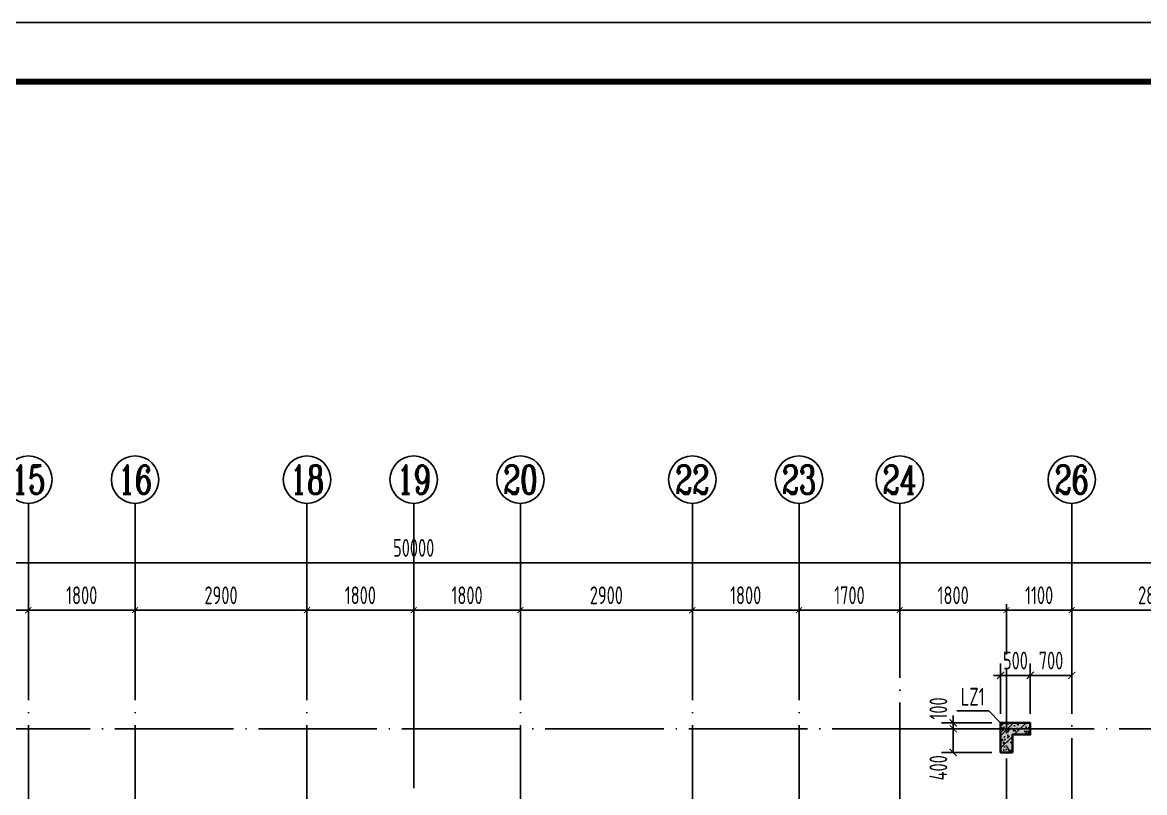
# Model space of a CAD drawing. Extents: x -461650 to 361314, y 245336 to 769729.
# Drawn here: x -106630 to -87702, y 654057 to 667042 of the extents above; entities that cross this region are included whole.
import ezdxf
from ezdxf.enums import TextEntityAlignment as Align

# ---------------------------------------------------------------- set-up
doc = ezdxf.new("R2010")
doc.units = 0
doc.header["$LTSCALE"] = 1000
doc.linetypes.add('DOTE', pattern=[2.42, 2, -0.2, 0.02, -0.2])
doc.layers.get('0').update_dxf_attribs({"linetype": 'CONTINUOUS'})
doc.layers.get('DEFPOINTS').update_dxf_attribs({"linetype": 'CONTINUOUS'})
for name, color, linetype in [('-TK', 7, 'CONTINUOUS'), ('A-AXIS', 1, 'CONTINUOUS'), ('A-DOTE', 10, 'DOTE'), ('AXIS_NUM', 7, 'CONTINUOUS'), ('COLU_DE_TEXT', 7, 'CONTINUOUS'), ('LABEL', 1, 'CONTINUOUS'), ('S-Q墙标注', 3, 'CONTINUOUS'), ('S-X详图填充', 252, 'CONTINUOUS'), ('S-X详图实线', 4, 'CONTINUOUS'), ('S-Y一般标注', 3, 'CONTINUOUS'), ('S-Z柱填充', 252, 'CONTINUOUS'), ('S-Z柱实线', 6, 'CONTINUOUS')]:
    doc.layers.add(name, color=color, linetype=linetype)
doc.styles.add('TSSD_Axis', font='complex.shx', dxfattribs={"width": 0.7, "bigfont": 'hztxt.shx'})
doc.styles.add('TSSD_DIMENSION', font='Tssdeng.shx', dxfattribs={"width": 0.7, "bigfont": 'tssdchn.shx'})
doc.styles.add('TSSD_REIN', font='tssdeng.shx', dxfattribs={"width": 0.7, "height": 300, "bigfont": 'tssdchn.shx'})
doc.styles.add('结构文字', font='zstxt.shx', dxfattribs={"width": 0.7, "bigfont": 'zshz.shx'})
doc.dimstyles.new('STRUCK', dxfattribs={"dimtxt": 400, "dimasz": 121, "dimexe": 200, "dimexo": 150, "dimgap": 115, "dimtad": 1, "dimdec": 0, "dimdsep": 46, "dimtxsty": '结构文字', "dimblk": 'ARCHTICK', "dimcen": 400, "dimclrd": 3, "dimclre": 3, "dimclrt": 7, "dimadec": 0, "dimazin": 0, "dimtfac": 1, "dimtdec": 0, "dimtix": 1, "dimtmove": 2, "dimatfit": 3, "dimldrblk": '_DIMX', "dimfxl": 0, "dimtolj": 1, "dimtzin": 0, "dimarcsym": 0})
doc.dimstyles.new('TSSD_100_100', dxfattribs={"dimtxt": 300, "dimasz": 100, "dimexe": 100, "dimexo": 250, "dimgap": 100, "dimtad": 1, "dimdec": 0, "dimzin": 0, "dimdsep": 46, "dimtxsty": 'TSSD_DIMENSION', "dimblk": 'ARCHTICK', "dimcen": 0, "dimdle": 100, "dimclrt": 7, "dimadec": 0, "dimazin": 0, "dimtfac": 1, "dimtdec": 0, "dimtix": 1, "dimtmove": 2, "dimatfit": 3, "dimldrblk": 'ARCHTICK', "dimfxl": 0, "dimtolj": 1, "dimtzin": 0, "dimarcsym": 0})

# ---------------------------------------------------------------- blocks, each defined once
blk = doc.blocks.new('ts_axno')
at = {"color": 0, "linetype": 'ByBlock', "lineweight": -2}
blk.add_circle((0, 0), 0.5, dxfattribs=at)
at = {"color": 0, "linetype": 'ByBlock', "lineweight": -2, "style": 'TSSD_Axis', "width": 0.7}
blk.add_attdef('A', text='', height=0.6, dxfattribs=at).set_placement((0, 0), align=Align.MIDDLE_CENTER)
blk = doc.blocks.new('_ArchTick')
at = {"color": 0, "linetype": 'ByBlock', "const_width": 0.15}
blk.add_lwpolyline([(-0.5, -0.5), (0.5, 0.5)], dxfattribs=at)
blk = doc.blocks.new('*D1628')
at = {"layer": 'DEFPOINTS', "color": 0}
for p in [(23100, 22100), (21400, 21100), (23100, 21100)]:
    blk.add_point(p, dxfattribs=at)
at = {"layer": 'S-Y一般标注', "color": 0, "lineweight": -2}
for p, q in [((21400, 21350), (21400, 22200)), ((23100, 21350), (23100, 22200)), ((21300, 22100), (23200, 22100))]:
    blk.add_line(p, q, dxfattribs=at)
at = {"layer": 'S-Y一般标注', "color": 0, "lineweight": -2, "xscale": 100, "yscale": 100, "zscale": 100, "rotation": 180}
blk.add_blockref('_ArchTick', (21400, 22100), dxfattribs=at)
at = {"layer": 'S-Y一般标注', "color": 0, "lineweight": -2, "xscale": 100, "yscale": 100, "zscale": 100}
blk.add_blockref('_ArchTick', (23100, 22100), dxfattribs=at)
at = {"layer": 'S-Y一般标注', "color": 7, "insert": (22250, 22350), "char_height": 300, "attachment_point": 5, "style": 'TSSD_DIMENSION'}
blk.add_mtext('\\A1;1700', dxfattribs=at)
blk = doc.blocks.new('*D1629')
at = {"layer": 'DEFPOINTS', "color": 0}
for p in [(24900, 22100), (23100, 21100), (24900, 21100)]:
    blk.add_point(p, dxfattribs=at)
at = {"layer": 'S-Y一般标注', "color": 0, "lineweight": -2}
for p, q in [((23100, 21350), (23100, 22200)), ((24900, 21350), (24900, 22200)), ((23000, 22100), (25000, 22100))]:
    blk.add_line(p, q, dxfattribs=at)
at = {"layer": 'S-Y一般标注', "color": 0, "lineweight": -2, "xscale": 100, "yscale": 100, "zscale": 100, "rotation": 180}
blk.add_blockref('_ArchTick', (23100, 22100), dxfattribs=at)
at = {"layer": 'S-Y一般标注', "color": 0, "lineweight": -2, "xscale": 100, "yscale": 100, "zscale": 100}
blk.add_blockref('_ArchTick', (24900, 22100), dxfattribs=at)
at = {"layer": 'S-Y一般标注', "color": 7, "insert": (24000, 22350), "char_height": 300, "attachment_point": 5, "style": 'TSSD_DIMENSION'}
blk.add_mtext('\\A1;1800', dxfattribs=at)
blk = doc.blocks.new('*D1630')
at = {"layer": 'DEFPOINTS', "color": 0}
for p in [(27800, 22100), (24900, 21100), (27800, 21100)]:
    blk.add_point(p, dxfattribs=at)
at = {"layer": 'S-Y一般标注', "color": 0, "lineweight": -2}
for p, q in [((24900, 21350), (24900, 22200)), ((27800, 21350), (27800, 22200)), ((24800, 22100), (27900, 22100))]:
    blk.add_line(p, q, dxfattribs=at)
at = {"layer": 'S-Y一般标注', "color": 0, "lineweight": -2, "xscale": 100, "yscale": 100, "zscale": 100, "rotation": 180}
blk.add_blockref('_ArchTick', (24900, 22100), dxfattribs=at)
at = {"layer": 'S-Y一般标注', "color": 0, "lineweight": -2, "xscale": 100, "yscale": 100, "zscale": 100}
blk.add_blockref('_ArchTick', (27800, 22100), dxfattribs=at)
at = {"layer": 'S-Y一般标注', "color": 7, "insert": (26350, 22350), "char_height": 300, "attachment_point": 5, "style": 'TSSD_DIMENSION'}
blk.add_mtext('\\A1;2900', dxfattribs=at)
blk = doc.blocks.new('*D1631')
at = {"layer": 'DEFPOINTS', "color": 0}
for p in [(29600, 22100), (27800, 21100), (29600, 21100)]:
    blk.add_point(p, dxfattribs=at)
at = {"layer": 'S-Y一般标注', "color": 0, "lineweight": -2}
for p, q in [((27800, 21350), (27800, 22200)), ((29600, 21350), (29600, 22200)), ((27700, 22100), (29700, 22100))]:
    blk.add_line(p, q, dxfattribs=at)
at = {"layer": 'S-Y一般标注', "color": 0, "lineweight": -2, "xscale": 100, "yscale": 100, "zscale": 100, "rotation": 180}
blk.add_blockref('_ArchTick', (27800, 22100), dxfattribs=at)
at = {"layer": 'S-Y一般标注', "color": 0, "lineweight": -2, "xscale": 100, "yscale": 100, "zscale": 100}
blk.add_blockref('_ArchTick', (29600, 22100), dxfattribs=at)
at = {"layer": 'S-Y一般标注', "color": 7, "insert": (28700, 22350), "char_height": 300, "attachment_point": 5, "style": 'TSSD_DIMENSION'}
blk.add_mtext('\\A1;1800', dxfattribs=at)
blk = doc.blocks.new('*D1632')
at = {"layer": 'DEFPOINTS', "color": 0}
for p in [(31400, 22100), (29600, 21100), (31400, 21100)]:
    blk.add_point(p, dxfattribs=at)
at = {"layer": 'S-Y一般标注', "color": 0, "lineweight": -2}
for p, q in [((29600, 21350), (29600, 22200)), ((31400, 21350), (31400, 22200)), ((29500, 22100), (31500, 22100))]:
    blk.add_line(p, q, dxfattribs=at)
at = {"layer": 'S-Y一般标注', "color": 0, "lineweight": -2, "xscale": 100, "yscale": 100, "zscale": 100, "rotation": 180}
blk.add_blockref('_ArchTick', (29600, 22100), dxfattribs=at)
at = {"layer": 'S-Y一般标注', "color": 0, "lineweight": -2, "xscale": 100, "yscale": 100, "zscale": 100}
blk.add_blockref('_ArchTick', (31400, 22100), dxfattribs=at)
at = {"layer": 'S-Y一般标注', "color": 7, "insert": (30500, 22350), "char_height": 300, "attachment_point": 5, "style": 'TSSD_DIMENSION'}
blk.add_mtext('\\A1;1800', dxfattribs=at)
blk = doc.blocks.new('*D1633')
at = {"layer": 'DEFPOINTS', "color": 0}
for p in [(34300, 22100), (31400, 21100), (34300, 21100)]:
    blk.add_point(p, dxfattribs=at)
at = {"layer": 'S-Y一般标注', "color": 0, "lineweight": -2}
for p, q in [((31400, 21350), (31400, 22200)), ((34300, 21350), (34300, 22200)), ((31300, 22100), (34400, 22100))]:
    blk.add_line(p, q, dxfattribs=at)
at = {"layer": 'S-Y一般标注', "color": 0, "lineweight": -2, "xscale": 100, "yscale": 100, "zscale": 100, "rotation": 180}
blk.add_blockref('_ArchTick', (31400, 22100), dxfattribs=at)
at = {"layer": 'S-Y一般标注', "color": 0, "lineweight": -2, "xscale": 100, "yscale": 100, "zscale": 100}
blk.add_blockref('_ArchTick', (34300, 22100), dxfattribs=at)
at = {"layer": 'S-Y一般标注', "color": 7, "insert": (32850, 22350), "char_height": 300, "attachment_point": 5, "style": 'TSSD_DIMENSION'}
blk.add_mtext('\\A1;2900', dxfattribs=at)
blk = doc.blocks.new('*D1634')
at = {"layer": 'DEFPOINTS', "color": 0}
for p in [(36100, 22100), (34300, 21100), (36100, 21100)]:
    blk.add_point(p, dxfattribs=at)
at = {"layer": 'S-Y一般标注', "color": 0, "lineweight": -2}
for p, q in [((34300, 21350), (34300, 22200)), ((36100, 21350), (36100, 22200)), ((34200, 22100), (36200, 22100))]:
    blk.add_line(p, q, dxfattribs=at)
at = {"layer": 'S-Y一般标注', "color": 0, "lineweight": -2, "xscale": 100, "yscale": 100, "zscale": 100, "rotation": 180}
blk.add_blockref('_ArchTick', (34300, 22100), dxfattribs=at)
at = {"layer": 'S-Y一般标注', "color": 0, "lineweight": -2, "xscale": 100, "yscale": 100, "zscale": 100}
blk.add_blockref('_ArchTick', (36100, 22100), dxfattribs=at)
at = {"layer": 'S-Y一般标注', "color": 7, "insert": (35200, 22350), "char_height": 300, "attachment_point": 5, "style": 'TSSD_DIMENSION'}
blk.add_mtext('\\A1;1800', dxfattribs=at)
blk = doc.blocks.new('*D1635')
at = {"layer": 'DEFPOINTS', "color": 0}
for p in [(37800, 22100), (36100, 21100), (37800, 21100)]:
    blk.add_point(p, dxfattribs=at)
at = {"layer": 'S-Y一般标注', "color": 0, "lineweight": -2}
for p, q in [((36100, 21350), (36100, 22200)), ((37800, 21350), (37800, 22200)), ((36000, 22100), (37900, 22100))]:
    blk.add_line(p, q, dxfattribs=at)
at = {"layer": 'S-Y一般标注', "color": 0, "lineweight": -2, "xscale": 100, "yscale": 100, "zscale": 100, "rotation": 180}
blk.add_blockref('_ArchTick', (36100, 22100), dxfattribs=at)
at = {"layer": 'S-Y一般标注', "color": 0, "lineweight": -2, "xscale": 100, "yscale": 100, "zscale": 100}
blk.add_blockref('_ArchTick', (37800, 22100), dxfattribs=at)
at = {"layer": 'S-Y一般标注', "color": 7, "insert": (36950, 22350), "char_height": 300, "attachment_point": 5, "style": 'TSSD_DIMENSION'}
blk.add_mtext('\\A1;1700', dxfattribs=at)
blk = doc.blocks.new('*D1636')
at = {"layer": 'DEFPOINTS', "color": 0}
for p in [(40700, 22100), (39600, 21100), (40700, 21100)]:
    blk.add_point(p, dxfattribs=at)
at = {"layer": 'S-Y一般标注', "color": 0, "lineweight": -2}
for p, q in [((39600, 21350), (39600, 22200)), ((40700, 21350), (40700, 22200)), ((39500, 22100), (40800, 22100))]:
    blk.add_line(p, q, dxfattribs=at)
at = {"layer": 'S-Y一般标注', "color": 0, "lineweight": -2, "xscale": 100, "yscale": 100, "zscale": 100, "rotation": 180}
blk.add_blockref('_ArchTick', (39600, 22100), dxfattribs=at)
at = {"layer": 'S-Y一般标注', "color": 0, "lineweight": -2, "xscale": 100, "yscale": 100, "zscale": 100}
blk.add_blockref('_ArchTick', (40700, 22100), dxfattribs=at)
at = {"layer": 'S-Y一般标注', "color": 7, "insert": (40150, 22350), "char_height": 300, "attachment_point": 5, "style": 'TSSD_DIMENSION'}
blk.add_mtext('\\A1;1100', dxfattribs=at)
blk = doc.blocks.new('*D1637')
at = {"layer": 'DEFPOINTS', "color": 0}
for p in [(43500, 22100), (40700, 21100), (43500, 21100)]:
    blk.add_point(p, dxfattribs=at)
at = {"layer": 'S-Y一般标注', "color": 0, "lineweight": -2}
for p, q in [((40700, 21350), (40700, 22200)), ((43500, 21350), (43500, 22200)), ((40600, 22100), (43600, 22100))]:
    blk.add_line(p, q, dxfattribs=at)
at = {"layer": 'S-Y一般标注', "color": 0, "lineweight": -2, "xscale": 100, "yscale": 100, "zscale": 100, "rotation": 180}
blk.add_blockref('_ArchTick', (40700, 22100), dxfattribs=at)
at = {"layer": 'S-Y一般标注', "color": 0, "lineweight": -2, "xscale": 100, "yscale": 100, "zscale": 100}
blk.add_blockref('_ArchTick', (43500, 22100), dxfattribs=at)
at = {"layer": 'S-Y一般标注', "color": 7, "insert": (42100, 22350), "char_height": 300, "attachment_point": 5, "style": 'TSSD_DIMENSION'}
blk.add_mtext('\\A1;2800', dxfattribs=at)
blk = doc.blocks.new('*D1643')
at = {"layer": 'DEFPOINTS', "color": 0}
for p in [(54600, 22900), (4600, 21100), (54600, 21100)]:
    blk.add_point(p, dxfattribs=at)
at = {"layer": 'S-Y一般标注', "color": 0, "lineweight": -2}
for p, q in [((4600, 21350), (4600, 23000)), ((54600, 21350), (54600, 23000)), ((4500, 22900), (54700, 22900))]:
    blk.add_line(p, q, dxfattribs=at)
at = {"layer": 'S-Y一般标注', "color": 0, "lineweight": -2, "xscale": 100, "yscale": 100, "zscale": 100, "rotation": 180}
blk.add_blockref('_ArchTick', (4600, 22900), dxfattribs=at)
at = {"layer": 'S-Y一般标注', "color": 0, "lineweight": -2, "xscale": 100, "yscale": 100, "zscale": 100}
blk.add_blockref('_ArchTick', (54600, 22900), dxfattribs=at)
at = {"layer": 'S-Y一般标注', "color": 7, "insert": (29600, 23150), "char_height": 300, "attachment_point": 5, "style": 'TSSD_DIMENSION'}
blk.add_mtext('\\A1;50000', dxfattribs=at)
blk = doc.blocks.new('*D1658')
at = {"layer": 'DEFPOINTS', "color": 0}
for p in [(39600, 22100), (37800, 21100), (39600, 21100)]:
    blk.add_point(p, dxfattribs=at)
at = {"layer": 'S-Y一般标注', "color": 0, "lineweight": -2}
for p, q in [((37800, 21350), (37800, 22200)), ((39600, 21350), (39600, 22200)), ((37700, 22100), (39700, 22100))]:
    blk.add_line(p, q, dxfattribs=at)
at = {"layer": 'S-Y一般标注', "color": 0, "lineweight": -2, "xscale": 100, "yscale": 100, "zscale": 100, "rotation": 180}
blk.add_blockref('_ArchTick', (37800, 22100), dxfattribs=at)
at = {"layer": 'S-Y一般标注', "color": 0, "lineweight": -2, "xscale": 100, "yscale": 100, "zscale": 100}
blk.add_blockref('_ArchTick', (39600, 22100), dxfattribs=at)
at = {"layer": 'S-Y一般标注', "color": 7, "insert": (38700, 22350), "char_height": 300, "attachment_point": 5, "style": 'TSSD_DIMENSION'}
blk.add_mtext('\\A1;1800', dxfattribs=at)
blk = doc.blocks.new('*D2499')
at = {"layer": 'DEFPOINTS', "color": 0}
for p in [(-90930, 655233), (-90130, 655233), (-90130, 655133)]:
    blk.add_point(p, dxfattribs=at)
at = {"layer": 'S-Q墙标注', "color": 3, "lineweight": -2}
for p, q in [((-90930, 655233), (-90930, 655354)), ((-90280, 655233), (-91130, 655233)), ((-90280, 655133), (-91130, 655133)), ((-90930, 655133), (-90930, 655233)), ((-90930, 655133), (-90930, 655012))]:
    blk.add_line(p, q, dxfattribs=at)
at = {"layer": 'S-Q墙标注', "color": 3, "lineweight": -2, "xscale": 121, "yscale": 121, "zscale": 121}
for p, rotation in [((-90930, 655233), 270), ((-90930, 655133), 90)]:
    blk.add_blockref('_ArchTick', p, dxfattribs=dict(at, rotation=rotation))
at = {"layer": 'S-Q墙标注', "color": 7, "insert": (-91180, 655475), "char_height": 300, "attachment_point": 5, "rotation": 90, "style": 'TSSD_REIN'}
blk.add_mtext('\\A1;100', dxfattribs=at)
blk = doc.blocks.new('_DIMX')
blk.add_line((-150, 0), (150, 0))
at = {"const_width": 50}
blk.add_lwpolyline([(-70, -70), (70, 70)], dxfattribs=at)
blk = doc.blocks.new('*D2500')
at = {"layer": 'DEFPOINTS', "color": 0}
for p in [(-90930, 655133), (-90130, 655133), (-90130, 654733)]:
    blk.add_point(p, dxfattribs=at)
at = {"layer": 'S-Q墙标注', "color": 3, "lineweight": -2}
for p, q in [((-90280, 655133), (-91130, 655133)), ((-90930, 654733), (-90930, 655133)), ((-90280, 654733), (-91130, 654733))]:
    blk.add_line(p, q, dxfattribs=at)
at = {"layer": 'S-Q墙标注', "color": 3, "lineweight": -2, "xscale": 121, "yscale": 121, "zscale": 121}
for p, rotation in [((-90930, 655133), 90), ((-90930, 654733), 270)]:
    blk.add_blockref('_ArchTick', p, dxfattribs=dict(at, rotation=rotation))
at = {"layer": 'S-Q墙标注', "color": 7, "insert": (-91180, 654475), "char_height": 300, "attachment_point": 5, "rotation": 90, "style": 'TSSD_REIN'}
blk.add_mtext('\\A1;400', dxfattribs=at)
blk = doc.blocks.new('*D2503')
at = {"layer": 'DEFPOINTS', "color": 0}
for p in [(-89630, 656033), (-90130, 655233), (-89630, 655233)]:
    blk.add_point(p, dxfattribs=at)
at = {"layer": 'S-Q墙标注', "color": 3, "lineweight": -2}
for p, q in [((-90130, 655383), (-90130, 656233)), ((-89630, 655383), (-89630, 656233)), ((-90130, 656033), (-90251, 656033)), ((-90130, 656033), (-89630, 656033)), ((-89630, 656033), (-89509, 656033))]:
    blk.add_line(p, q, dxfattribs=at)
at = {"layer": 'S-Q墙标注', "color": 3, "lineweight": -2, "xscale": 121, "yscale": 121, "zscale": 121}
blk.add_blockref('_ArchTick', (-90130, 656033), dxfattribs=at)
at = {"layer": 'S-Q墙标注', "color": 3, "lineweight": -2, "xscale": 121, "yscale": 121, "zscale": 121, "rotation": 180}
blk.add_blockref('_ArchTick', (-89630, 656033), dxfattribs=at)
at = {"layer": 'S-Q墙标注', "color": 7, "insert": (-89880, 656283), "char_height": 300, "attachment_point": 5, "style": 'TSSD_REIN'}
blk.add_mtext('\\A1;500', dxfattribs=at)
blk = doc.blocks.new('*D2505')
at = {"layer": 'DEFPOINTS', "color": 0}
for p in [(-88930, 656033), (-89630, 655233), (-88930, 655233)]:
    blk.add_point(p, dxfattribs=at)
at = {"layer": 'S-Q墙标注', "color": 3, "lineweight": -2}
for p, q in [((-89630, 655383), (-89630, 656233)), ((-88930, 655383), (-88930, 656233)), ((-89630, 656033), (-88930, 656033))]:
    blk.add_line(p, q, dxfattribs=at)
at = {"layer": 'S-Q墙标注', "color": 3, "lineweight": -2, "xscale": 121, "yscale": 121, "zscale": 121, "rotation": 180}
blk.add_blockref('_ArchTick', (-89630, 656033), dxfattribs=at)
at = {"layer": 'S-Q墙标注', "color": 3, "lineweight": -2, "xscale": 121, "yscale": 121, "zscale": 121}
blk.add_blockref('_ArchTick', (-88930, 656033), dxfattribs=at)
at = {"layer": 'S-Q墙标注', "color": 7, "insert": (-89280, 656283), "char_height": 300, "attachment_point": 5, "style": 'TSSD_REIN'}
blk.add_mtext('\\A1;700', dxfattribs=at)
blk = doc.blocks.new('A1')
blk.add_lwpolyline([(0, 59400), (0, 0), (84100, 0), (84100, 59400)], close=True)
at = {"const_width": 100}
blk.add_lwpolyline([(2500, 58400), (2500, 1000), (83100, 1000), (83100, 58400)], close=True, dxfattribs=at)
blk = doc.blocks.new('20210726.16350016')
at = {"layer": 'A-AXIS'}
for p, q in [((23100, 21100), (23100, 23900)), ((24900, 21100), (24900, 23900)), ((27800, 21100), (27800, 23900)), ((29600, 21100), (29600, 23900)), ((31400, 21100), (31400, 23900)), ((34300, 21100), (34300, 23900)), ((36100, 21100), (36100, 23900)), ((37800, 21100), (37800, 23900)), ((40700, 21100), (40700, 23900))]:
    blk.add_line(p, q, dxfattribs=at)
at = {"layer": 'A-DOTE'}
for p, q in [((23100, 10900), (23100, 21100)), ((24900, 10900), (24900, 21100)), ((27800, 10900), (27800, 21100)), ((29600, 21100), (29600, 3600)), ((31400, 10900), (31400, 21100)), ((34300, 10900), (34300, 21100)), ((36100, 10900), (36100, 21100)), ((37800, 13700), (37800, 21100)), ((39600, 17600), (39600, 21100)), ((40700, 13100.3), (40700, 21100)), ((55600, 20100), (3600, 20100))]:
    blk.add_line(p, q, dxfattribs=at)
at = {"layer": 'A-AXIS'}
ref = blk.add_blockref('ts_axno', (23100, 24300), dxfattribs=dict(at, xscale=800, yscale=800, zscale=800))
ref.add_attrib('9', '15', dxfattribs={"layer": 'AXIS_NUM', "height": 480, "style": 'TSSD_Axis', "width": 0.7}).set_placement((23100, 24300), align=Align.MIDDLE_CENTER)
ref = blk.add_blockref('ts_axno', (24900, 24300), dxfattribs=dict(at, xscale=800, yscale=800, zscale=800))
ref.add_attrib('10', '16', dxfattribs={"layer": 'AXIS_NUM', "height": 480, "style": 'TSSD_Axis', "width": 0.7}).set_placement((24900, 24300), align=Align.MIDDLE_CENTER)
ref = blk.add_blockref('ts_axno', (27800, 24300), dxfattribs=dict(at, xscale=800, yscale=800, zscale=800))
ref.add_attrib('11', '18', dxfattribs={"layer": 'AXIS_NUM', "height": 480, "style": 'TSSD_Axis', "width": 0.7}).set_placement((27800, 24300), align=Align.MIDDLE_CENTER)
ref = blk.add_blockref('ts_axno', (29600, 24300), dxfattribs=dict(at, xscale=800, yscale=800, zscale=800))
ref.add_attrib('12', '19', dxfattribs={"layer": 'AXIS_NUM', "height": 480, "style": 'TSSD_Axis', "width": 0.7}).set_placement((29600, 24300), align=Align.MIDDLE_CENTER)
ref = blk.add_blockref('ts_axno', (31400, 24300), dxfattribs=dict(at, xscale=800, yscale=800, zscale=800))
ref.add_attrib('13', '20', dxfattribs={"layer": 'AXIS_NUM', "height": 480, "style": 'TSSD_Axis', "width": 0.7}).set_placement((31400, 24300), align=Align.MIDDLE_CENTER)
ref = blk.add_blockref('ts_axno', (34300, 24300), dxfattribs=dict(at, xscale=800, yscale=800, zscale=800))
ref.add_attrib('14', '22', dxfattribs={"layer": 'AXIS_NUM', "height": 480, "style": 'TSSD_Axis', "width": 0.7}).set_placement((34300, 24300), align=Align.MIDDLE_CENTER)
ref = blk.add_blockref('ts_axno', (36100, 24300), dxfattribs=dict(at, xscale=800, yscale=800, zscale=800))
ref.add_attrib('15', '23', dxfattribs={"layer": 'AXIS_NUM', "height": 480, "style": 'TSSD_Axis', "width": 0.7}).set_placement((36100, 24300), align=Align.MIDDLE_CENTER)
ref = blk.add_blockref('ts_axno', (37800, 24300), dxfattribs=dict(at, xscale=800, yscale=800, zscale=800))
ref.add_attrib('16', '24', dxfattribs={"layer": 'AXIS_NUM', "height": 480, "style": 'TSSD_Axis', "width": 0.7}).set_placement((37800, 24300), align=Align.MIDDLE_CENTER)
ref = blk.add_blockref('ts_axno', (40700, 24300), dxfattribs=dict(at, xscale=800, yscale=800, zscale=800))
ref.add_attrib('17', '26', dxfattribs={"layer": 'AXIS_NUM', "height": 480, "style": 'TSSD_Axis', "width": 0.7}).set_placement((40700, 24300), align=Align.MIDDLE_CENTER)
at = {"layer": 'S-Y一般标注'}
for base, p1, p2, picture, middle in [((54600, 22900), (4600, 21100), (54600, 21100), '*D1643', (29600, 23150)), ((23100, 22100), (21400, 21100), (23100, 21100), '*D1628', (22250, 22350)), ((24900, 22100), (23100, 21100), (24900, 21100), '*D1629', (24000, 22350)), ((27800, 22100), (24900, 21100), (27800, 21100), '*D1630', (26350, 22350)), ((29600, 22100), (27800, 21100), (29600, 21100), '*D1631', (28700, 22350)), ((31400, 22100), (29600, 21100), (31400, 21100), '*D1632', (30500, 22350)), ((34300, 22100), (31400, 21100), (34300, 21100), '*D1633', (32850, 22350)), ((36100, 22100), (34300, 21100), (36100, 21100), '*D1634', (35200, 22350)), ((37800, 22100), (36100, 21100), (37800, 21100), '*D1635', (36950, 22350)), ((39600, 22100), (37800, 21100), (39600, 21100), '*D1658', (38700, 22350)), ((40700, 22100), (39600, 21100), (40700, 21100), '*D1636', (40150, 22350)), ((43500, 22100), (40700, 21100), (43500, 21100), '*D1637', (42100, 22350))]:
    dim = blk.add_linear_dim(base=base, p1=p1, p2=p2, dimstyle='TSSD_100_100', dxfattribs=at)
    dim.commit()
    dim.dimension.update_dxf_attribs({"geometry": picture, "text_midpoint": middle})

msp = doc.modelspace()

# ---------------------------------------------------------------- hatches: boundary and pattern name
at = {"layer": 'S-X详图填充'}
h = msp.add_hatch(color=256, dxfattribs=at)
h.dxf.hatch_style = 1
h.paths.add_polyline_path([(-89630.21, 655233.42), (-90130.21, 655233.42), (-90130.21, 654733.42), (-89930.21, 654733.42), (-89930.21, 655033.42), (-89630.21, 655033.42)])
at = {"layer": 'S-Z柱填充'}
h = msp.add_hatch(dxfattribs=at)
h.set_pattern_fill('ARMORED', color=256, scale=30, style=0)
h.set_pattern_definition([(50, (-139307.28, 499347.82), (215.17805, -18.82564), [22.5, -247.5]), (355, (-139307.28, 499347.82), (-41.6254, 225.65764), [18, -198]), (100.4514, (-139289.35, 499346.25), (173.55281, 206.83186), [19.12206, -210.34263]), (46.1842, (-139307.28, 499407.82), (320.1723, -49.6557), [33.75, -371.25]), (96.6356, (-139280.6, 499403.68), (280.3988, 292.23536), [28.6831, -315.5139]), (351.1842, (-139307.28, 499407.8), (280.3986, 292.2356), [27, -297]), (21, (-139277.28, 499392.82), (179.07212, -120.78567), [22.5, -247.5]), (326, (-139277.28, 499392.82), (72.9946, 217.545), [18, -198]), (71.4514, (-139262.35, 499382.75), (252.0668, 96.75915), [19.12206, -210.34263]), (37.5, (-139307.28, 499347.82), (3.647957, 99.868156), [0, -195.6, 0, -201, 0, -198.75]), (7.5, (-139307.28, 499347.82), (78.92086, 118.323514), [0, -114.6, 0, -191.1, 0, -75.75]), (327.5, (-139374.18, 499347.82), (160.14673, -6.76646), [0, -75, 0, -234, 0, -310.5]), (317.5, (-139404.18, 499347.82), (174.95585, 30.0315), [0, -97.5, 0, -155.4, 0, -220.5]), (45, (-139307.28, 499347.82), (-106.06602, 106.06602), [])])
h.paths.add_polyline_path([(-89630.2, 655233.43), (-90130.2, 655233.43), (-90130.2, 654733.43), (-89930.2, 654733.43), (-89930.2, 655033.43), (-89630.2, 655033.43)])

# ---------------------------------------------------------------- linework, layer by layer
at = {"layer": 'LABEL'}
msp.add_lwpolyline([(-90130.2, 655233.42), (-90330.2, 655433.42), (-90869.15, 655433.42)], dxfattribs=at)
at = {"layer": 'S-X详图实线'}
msp.add_lwpolyline([(-89930.21, 654733.43), (-89930.21, 655033.43), (-89630.21, 655033.43), (-89630.21, 655233.43), (-90130.21, 655233.43), (-90130.21, 654733.43), (-89930.21, 654733.43)], dxfattribs=at)
at = {"layer": 'S-Z柱实线', "lineweight": 35}
for points in [[(-89630.21, 655233.42), (-90130.21, 655233.42), (-90130.21, 654733.42), (-89930.21, 654733.42), (-89930.21, 655033.42), (-89630.21, 655033.42), (-89630.21, 655233.42)], [(-89630.2, 655233.43), (-90130.2, 655233.43), (-90130.2, 654733.43), (-89930.2, 654733.43), (-89930.2, 655033.43), (-89630.2, 655033.43), (-89630.2, 655233.43)]]:
    msp.add_lwpolyline(points, dxfattribs=at)

# ---------------------------------------------------------------- block references
at = {"layer": '-TK'}
msp.add_blockref('A1', (-139511.89, 607642.09), dxfattribs=at)
at = {"layer": 'A-DOTE'}
msp.add_blockref('20210726.16350016', (-129630.21, 635033.37), dxfattribs=at)

# ---------------------------------------------------------------- texts
at = {"layer": 'COLU_DE_TEXT', "style": 'TSSD_REIN', "width": 0.7}
msp.add_text('LZ1', height=300, dxfattribs=at).set_placement((-90801.74, 655433.42), align=Align.BOTTOM_LEFT)

# ---------------------------------------------------------------- dimensions: what is measured, and where the dimension line sits
at = {"layer": 'S-Q墙标注'}
for base, p1, p2, picture, middle in [((-89630.2, 656033.43), (-90130.2, 655233.43), (-89630.2, 655233.43), '*D2503', (-89880.2, 656283.43)), ((-88930.21, 656033.43), (-89630.2, 655233.43), (-88930.21, 655233.43), '*D2505', (-89280.21, 656283.43))]:
    dim = msp.add_linear_dim(base=base, p1=p1, p2=p2, dimstyle='STRUCK', override={"dimtxt": 300, "dimgap": 100, "dimtxsty": 'TSSD_REIN'}, dxfattribs=at)
    dim.commit()
    dim.dimension.update_dxf_attribs({"geometry": picture, "text_midpoint": middle})
for base, p1, p2, picture, middle in [((-90930.2, 655233.43), (-90130.2, 655133.43), (-90130.2, 655233.43), '*D2499', (-91180.2, 655475.35)), ((-90930.2, 655133.43), (-90130.2, 654733.43), (-90130.2, 655133.43), '*D2500', (-91180.2, 654475.35))]:
    dim = msp.add_linear_dim(base=base, p1=p1, p2=p2, angle=90, dimstyle='STRUCK', override={"dimtxt": 300, "dimgap": 100, "dimtxsty": 'TSSD_REIN'}, dxfattribs=at)
    dim.commit()
    dim.dimension.update_dxf_attribs({"geometry": picture, "text_midpoint": middle, "dimtype": 160})

doc.saveas('drawing.dxf')
